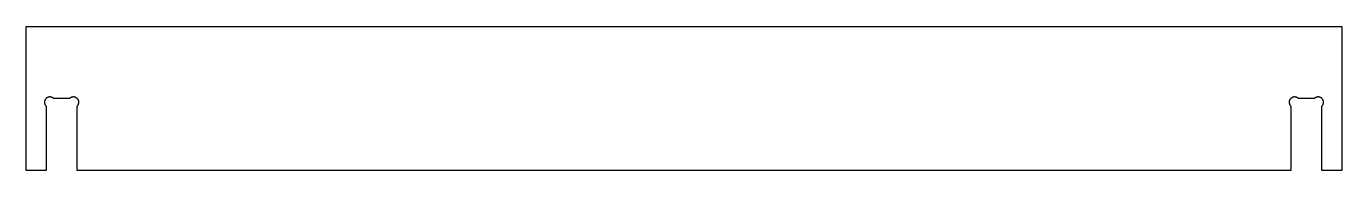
# Model space of a CAD drawing. Header units: inches. Extents: x 0 to 32, y 0 to 3.5.
import ezdxf

# ---------------------------------------------------------------- set-up
doc = ezdxf.new("R2010")
doc.units = ezdxf.units.IN
doc.header["$MEASUREMENT"] = 0
doc.layers.add('CUT_OUTSIDE', color=1, linetype='Continuous')

msp = doc.modelspace()

# ---------------------------------------------------------------- linework, layer by layer
at = {"layer": 'CUT_OUTSIDE'}
msp.add_lwpolyline([(0.48, 0), (0, 0), (0, 3.5), (32, 3.5), (32, 0), (31.52, 0), (31.52, 1.5662), (31.5244, 1.5708), (31.5286, 1.5756), (31.5325, 1.5806), (31.5362, 1.5859), (31.5396, 1.5912), (31.5427, 1.5968), (31.5456, 1.6025), (31.5482, 1.6083), (31.5505, 1.6143), (31.5525, 1.6203), (31.5542, 1.6265), (31.5556, 1.6327), (31.5567, 1.639), (31.5575, 1.6453), (31.5579, 1.6517), (31.5581, 1.6581), (31.5579, 1.6645), (31.5575, 1.6708), (31.5567, 1.6772), (31.5556, 1.6834), (31.5542, 1.6897), (31.5525, 1.6958), (31.5505, 1.7019), (31.5482, 1.7078), (31.5456, 1.7137), (31.5427, 1.7194), (31.5396, 1.7249), (31.5362, 1.7303), (31.5325, 1.7355), (31.5286, 1.7405), (31.5244, 1.7454), (31.52, 1.75), (31.5154, 1.7544), (31.5105, 1.7586), (31.5055, 1.7625), (31.5003, 1.7662), (31.4949, 1.7696), (31.4894, 1.7727), (31.4837, 1.7756), (31.4778, 1.7782), (31.4719, 1.7805), (31.4658, 1.7825), (31.4597, 1.7842), (31.4534, 1.7856), (31.4472, 1.7867), (31.4408, 1.7875), (31.4345, 1.7879), (31.4281, 1.7881), (31.4217, 1.7879), (31.4153, 1.7875), (31.409, 1.7867), (31.4027, 1.7856), (31.3965, 1.7842), (31.3903, 1.7825), (31.3843, 1.7805), (31.3783, 1.7782), (31.3725, 1.7756), (31.3668, 1.7727), (31.3612, 1.7696), (31.3559, 1.7662), (31.3506, 1.7625), (31.3456, 1.7586), (31.3408, 1.7544), (31.3362, 1.75), (30.9448, 1.75), (30.9402, 1.7544), (30.9354, 1.7586), (30.9304, 1.7625), (30.9251, 1.7662), (30.9198, 1.7696), (30.9142, 1.7727), (30.9085, 1.7756), (30.9027, 1.7782), (30.8967, 1.7805), (30.8907, 1.7825), (30.8845, 1.7842), (30.8783, 1.7856), (30.872, 1.7867), (30.8657, 1.7875), (30.8593, 1.7879), (30.8529, 1.7881), (30.8465, 1.7879), (30.8402, 1.7875), (30.8338, 1.7867), (30.8276, 1.7856), (30.8213, 1.7842), (30.8152, 1.7825), (30.8091, 1.7805), (30.8032, 1.7782), (30.7973, 1.7756), (30.7916, 1.7727), (30.7861, 1.7696), (30.7807, 1.7662), (30.7755, 1.7625), (30.7705, 1.7586), (30.7656, 1.7544), (30.761, 1.75), (30.7566, 1.7454), (30.7524, 1.7405), (30.7485, 1.7355), (30.7448, 1.7303), (30.7414, 1.7249), (30.7383, 1.7194), (30.7354, 1.7137), (30.7328, 1.7078), (30.7305, 1.7019), (30.7285, 1.6958), (30.7268, 1.6897), (30.7254, 1.6834), (30.7243, 1.6772), (30.7235, 1.6708), (30.7231, 1.6645), (30.7229, 1.6581), (30.7231, 1.6517), (30.7235, 1.6453), (30.7243, 1.639), (30.7254, 1.6327), (30.7268, 1.6265), (30.7285, 1.6203), (30.7305, 1.6143), (30.7328, 1.6083), (30.7354, 1.6025), (30.7383, 1.5968), (30.7414, 1.5912), (30.7448, 1.5859), (30.7485, 1.5806), (30.7524, 1.5756), (30.7566, 1.5708), (30.761, 1.5662), (30.761, 0), (1.239, 0), (1.239, 1.5662), (1.2434, 1.5708), (1.2476, 1.5756), (1.2515, 1.5806), (1.2552, 1.5859), (1.2586, 1.5912), (1.2617, 1.5968), (1.2646, 1.6025), (1.2672, 1.6083), (1.2695, 1.6143), (1.2715, 1.6203), (1.2732, 1.6265), (1.2746, 1.6327), (1.2757, 1.639), (1.2765, 1.6453), (1.2769, 1.6517), (1.2771, 1.6581), (1.2769, 1.6645), (1.2765, 1.6708), (1.2757, 1.6772), (1.2746, 1.6834), (1.2732, 1.6897), (1.2715, 1.6958), (1.2695, 1.7019), (1.2672, 1.7078), (1.2646, 1.7137), (1.2617, 1.7194), (1.2586, 1.7249), (1.2552, 1.7303), (1.2515, 1.7355), (1.2476, 1.7405), (1.2434, 1.7454), (1.239, 1.75), (1.2344, 1.7544), (1.2295, 1.7586), (1.2245, 1.7625), (1.2193, 1.7662), (1.2139, 1.7696), (1.2084, 1.7727), (1.2027, 1.7756), (1.1968, 1.7782), (1.1909, 1.7805), (1.1848, 1.7825), (1.1787, 1.7842), (1.1724, 1.7856), (1.1662, 1.7867), (1.1598, 1.7875), (1.1535, 1.7879), (1.1471, 1.7881), (1.1407, 1.7879), (1.1343, 1.7875), (1.128, 1.7867), (1.1217, 1.7856), (1.1155, 1.7842), (1.1093, 1.7825), (1.1033, 1.7805), (1.0973, 1.7782), (1.0915, 1.7756), (1.0858, 1.7727), (1.0802, 1.7696), (1.0749, 1.7662), (1.0696, 1.7625), (1.0646, 1.7586), (1.0598, 1.7544), (1.0552, 1.75), (0.6638, 1.75), (0.6592, 1.7544), (0.6544, 1.7586), (0.6494, 1.7625), (0.6441, 1.7662), (0.6388, 1.7696), (0.6332, 1.7727), (0.6275, 1.7756), (0.6217, 1.7782), (0.6157, 1.7805), (0.6097, 1.7825), (0.6035, 1.7842), (0.5973, 1.7856), (0.591, 1.7867), (0.5847, 1.7875), (0.5783, 1.7879), (0.5719, 1.7881), (0.5655, 1.7879), (0.5592, 1.7875), (0.5528, 1.7867), (0.5466, 1.7856), (0.5403, 1.7842), (0.5342, 1.7825), (0.5281, 1.7805), (0.5222, 1.7782), (0.5163, 1.7756), (0.5106, 1.7727), (0.5051, 1.7696), (0.4997, 1.7662), (0.4945, 1.7625), (0.4895, 1.7586), (0.4846, 1.7544), (0.48, 1.75), (0.4756, 1.7454), (0.4714, 1.7405), (0.4675, 1.7355), (0.4638, 1.7303), (0.4604, 1.7249), (0.4573, 1.7194), (0.4544, 1.7137), (0.4518, 1.7078), (0.4495, 1.7019), (0.4475, 1.6958), (0.4458, 1.6897), (0.4444, 1.6834), (0.4433, 1.6772), (0.4425, 1.6708), (0.4421, 1.6645), (0.4419, 1.6581), (0.4421, 1.6517), (0.4425, 1.6453), (0.4433, 1.639), (0.4444, 1.6327), (0.4458, 1.6265), (0.4475, 1.6203), (0.4495, 1.6143), (0.4518, 1.6083), (0.4544, 1.6025), (0.4573, 1.5968), (0.4604, 1.5912), (0.4638, 1.5859), (0.4675, 1.5806), (0.4714, 1.5756), (0.4756, 1.5708), (0.48, 1.5662)], close=True, dxfattribs=at)

doc.saveas('drawing.dxf')
